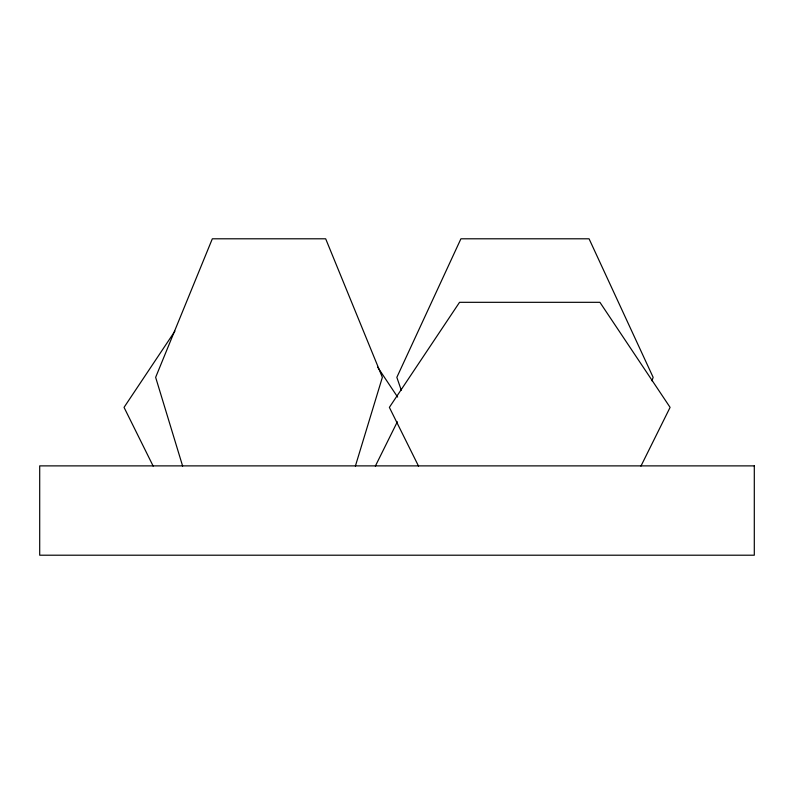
<?xml version="1.0" encoding="UTF-8"?>
<svg xmlns="http://www.w3.org/2000/svg" width="794" height="794" viewBox="0 0 794 794"><rect width="100%" height="100%" fill="white"/><g stroke="black" fill="none" stroke-linecap="round" stroke-linejoin="round"><path stroke-width="1.19" d="M355.375 466.098L382.361 377.339L325.679 238.796L212.326 238.796L155.644 377.339L182.64 466.098M651.943 380.852L653.144 377.339L589.069 238.796L460.917 238.796L396.841 377.339L401.278 390.231M375.344 466.128L397.347 421.783M640.927 466.128L670.096 407.372L599.917 302.316L459.547 302.316L389.368 407.372L418.537 466.128M174.908 331.158L124.043 407.372L153.182 466.128M377.686 367.205L397.615 397.069M754.3 465.88L39.7 465.88L39.7 555.205L754.3 555.205L754.3 465.88"/></g></svg>
